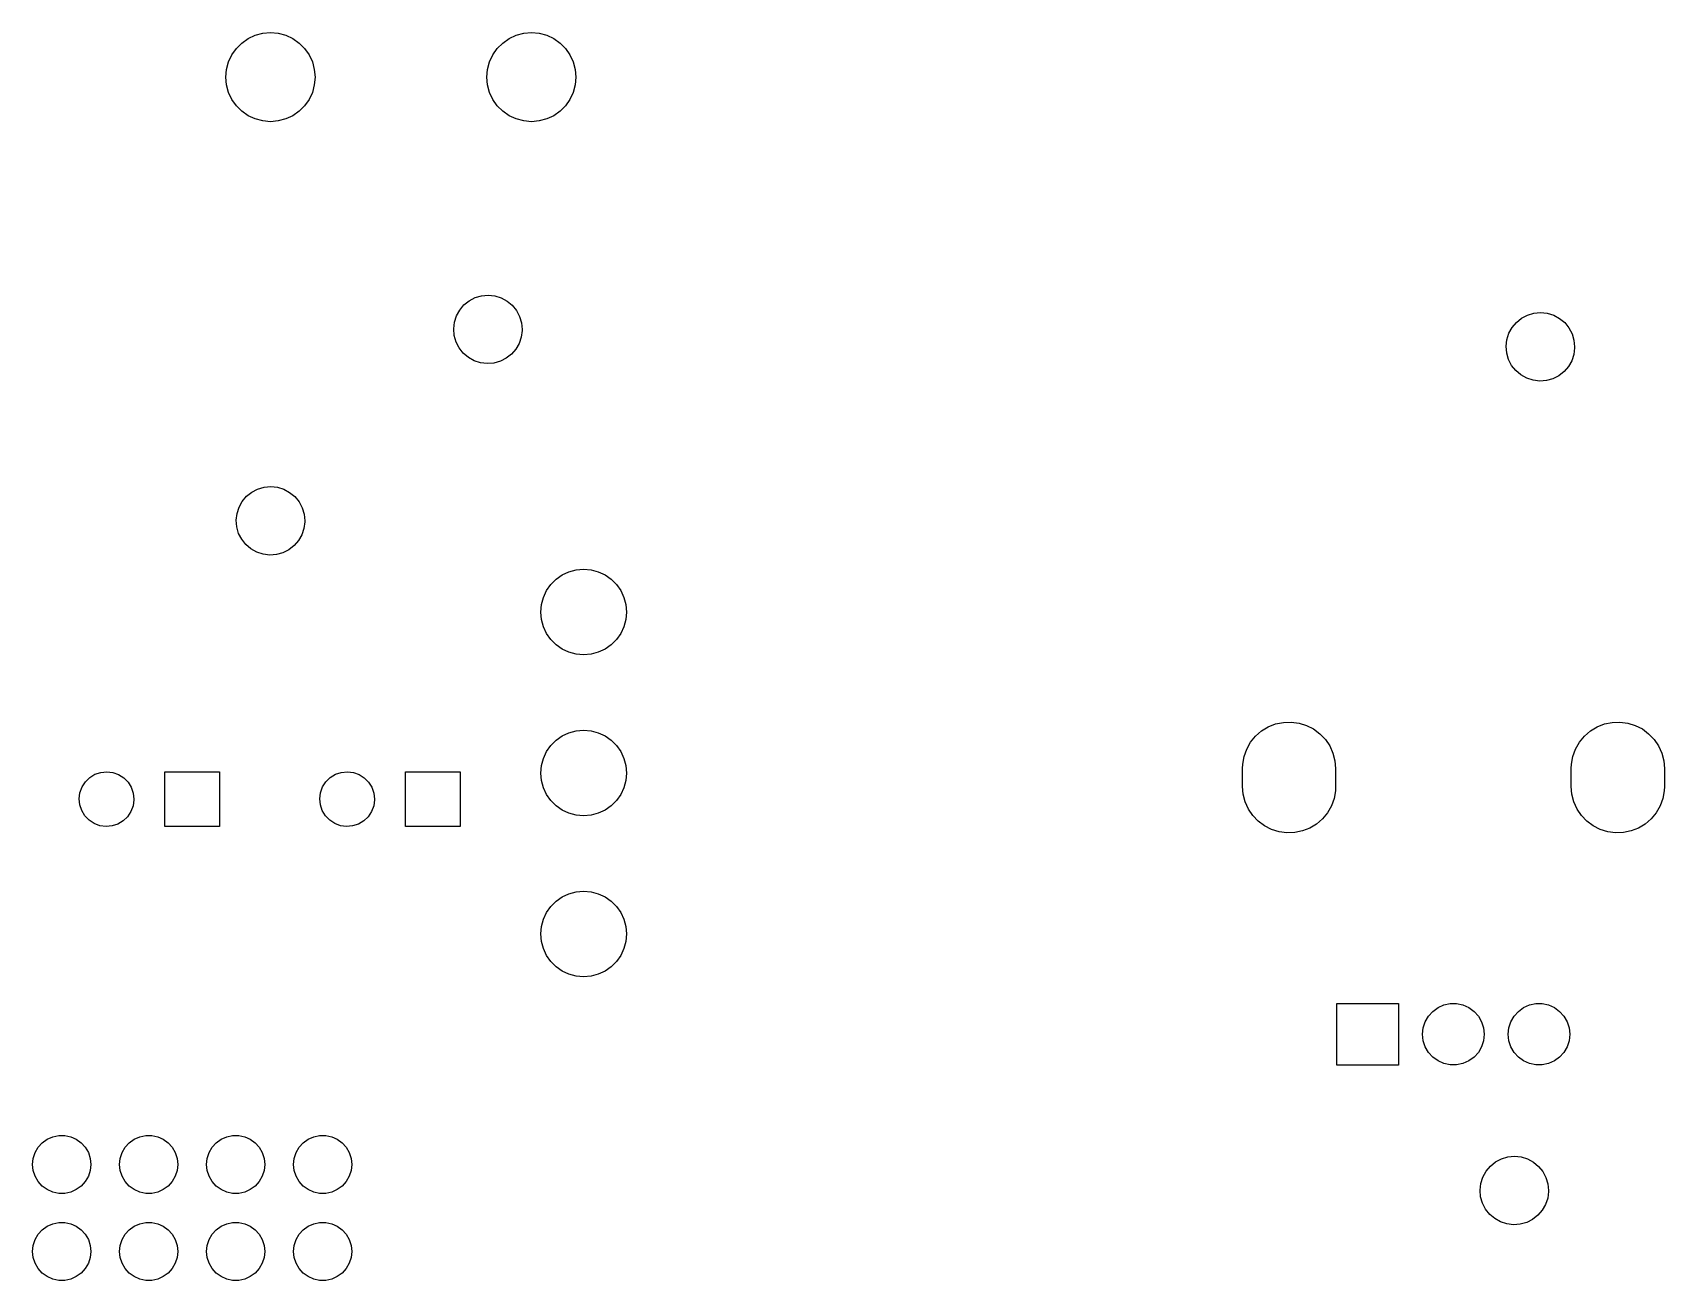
# Model space of a CAD drawing. Extents: x 57 to 241, y -129 to -56.
# Drawn here: x 193.46 to 241.11, y -129.12 to -92.68 of the extents above; entities that cross this region are included whole.
import ezdxf

# ---------------------------------------------------------------- set-up
doc = ezdxf.new("R2010")
doc.units = 0
doc.layers.add('BLACK', color=7, linetype='CONTINUOUS')

msp = doc.modelspace()

# ---------------------------------------------------------------- linework, layer by layer
at = {"layer": 'BLACK', "linetype": 'CONTINUOUS'}
for p, q in [((199.57, -92.9841), (199.756, -92.8542)), ((199.756, -92.8542), (199.961, -92.7584)), ((199.961, -92.7584), (200.18, -92.6997)), ((200.18, -92.6997), (200.406, -92.68)), ((200.406, -92.68), (200.632, -92.6997)), ((200.632, -92.6997), (200.851, -92.7584)), ((200.851, -92.7584), (201.056, -92.8542)), ((201.056, -92.8542), (201.242, -92.9841)), ((207.19, -92.9841), (207.376, -92.8542)), ((207.376, -92.8542), (207.581, -92.7584)), ((207.581, -92.7584), (207.8, -92.6997)), ((207.8, -92.6997), (208.026, -92.68)), ((208.026, -92.68), (208.252, -92.6997)), ((208.252, -92.6997), (208.471, -92.7584)), ((208.471, -92.7584), (208.676, -92.8542)), ((208.676, -92.8542), (208.862, -92.9841)), ((199.184, -93.5354), (199.28, -93.33)), ((199.28, -93.33), (199.41, -93.1444)), ((199.41, -93.1444), (199.57, -92.9841)), ((201.242, -92.9841), (201.402, -93.1444)), ((201.402, -93.1444), (201.532, -93.33)), ((201.532, -93.33), (201.628, -93.5354)), ((206.804, -93.5354), (206.9, -93.33)), ((206.9, -93.33), (207.03, -93.1444)), ((207.03, -93.1444), (207.19, -92.9841)), ((208.862, -92.9841), (209.022, -93.1444)), ((209.022, -93.1444), (209.152, -93.33)), ((209.152, -93.33), (209.248, -93.5354)), ((199.106, -93.98), (199.126, -93.7543)), ((199.126, -93.7543), (199.184, -93.5354)), ((201.628, -93.5354), (201.686, -93.7543)), ((201.686, -93.7543), (201.706, -93.98)), ((206.726, -93.98), (206.746, -93.7543)), ((206.746, -93.7543), (206.804, -93.5354)), ((209.248, -93.5354), (209.306, -93.7543)), ((209.306, -93.7543), (209.326, -93.98)), ((199.126, -94.2057), (199.106, -93.98)), ((199.184, -94.4246), (199.126, -94.2057)), ((201.686, -94.2057), (201.628, -94.4246)), ((201.706, -93.98), (201.686, -94.2057)), ((206.746, -94.2057), (206.726, -93.98)), ((206.804, -94.4246), (206.746, -94.2057)), ((209.306, -94.2057), (209.248, -94.4246)), ((209.326, -93.98), (209.306, -94.2057)), ((199.28, -94.63), (199.184, -94.4246)), ((199.41, -94.8156), (199.28, -94.63)), ((199.57, -94.9759), (199.41, -94.8156)), ((201.402, -94.8156), (201.242, -94.9759)), ((201.532, -94.63), (201.402, -94.8156)), ((201.628, -94.4246), (201.532, -94.63)), ((206.9, -94.63), (206.804, -94.4246)), ((207.03, -94.8156), (206.9, -94.63)), ((207.19, -94.9759), (207.03, -94.8156)), ((209.022, -94.8156), (208.862, -94.9759)), ((209.152, -94.63), (209.022, -94.8156)), ((209.248, -94.4246), (209.152, -94.63)), ((199.756, -95.1058), (199.57, -94.9759)), ((199.961, -95.2016), (199.756, -95.1058)), ((200.18, -95.2602), (199.961, -95.2016)), ((200.406, -95.28), (200.18, -95.2602)), ((200.632, -95.2602), (200.406, -95.28)), ((200.851, -95.2016), (200.632, -95.2602)), ((201.056, -95.1058), (200.851, -95.2016)), ((201.242, -94.9759), (201.056, -95.1058)), ((207.376, -95.1058), (207.19, -94.9759)), ((207.581, -95.2016), (207.376, -95.1058)), ((207.8, -95.2602), (207.581, -95.2016)), ((208.026, -95.28), (207.8, -95.2602)), ((208.252, -95.2602), (208.026, -95.28)), ((208.471, -95.2016), (208.252, -95.2602)), ((208.676, -95.1058), (208.471, -95.2016)), ((208.862, -94.9759), (208.676, -95.1058)), ((206.056, -100.632), (206.208, -100.509)), ((206.208, -100.509), (206.381, -100.419)), ((206.381, -100.419), (206.569, -100.364)), ((206.569, -100.364), (206.763, -100.346)), ((206.763, -100.346), (206.957, -100.366)), ((206.957, -100.366), (207.144, -100.424)), ((207.144, -100.424), (207.315, -100.517)), ((207.315, -100.517), (207.466, -100.641)), ((205.778, -101.138), (205.837, -100.952)), ((205.837, -100.952), (205.931, -100.781)), ((205.931, -100.781), (206.056, -100.632)), ((207.466, -100.641), (207.589, -100.793)), ((207.589, -100.793), (207.681, -100.965)), ((207.681, -100.965), (207.737, -101.152)), ((236.79, -101.14), (236.942, -101.017)), ((236.942, -101.017), (237.115, -100.927)), ((237.115, -100.927), (237.303, -100.872)), ((237.303, -100.872), (237.497, -100.854)), ((237.497, -100.854), (237.691, -100.874)), ((237.691, -100.874), (237.878, -100.932)), ((237.878, -100.932), (238.049, -101.025)), ((205.756, -101.332), (205.778, -101.138)), ((205.772, -101.527), (205.756, -101.332)), ((207.756, -101.374), (207.731, -101.568)), ((207.737, -101.152), (207.756, -101.346)), ((207.756, -101.346), (207.756, -101.374)), ((236.512, -101.646), (236.571, -101.46)), ((236.571, -101.46), (236.665, -101.289)), ((236.665, -101.289), (236.79, -101.14)), ((238.049, -101.025), (238.2, -101.149)), ((238.2, -101.149), (238.323, -101.301)), ((238.323, -101.301), (238.415, -101.473)), ((238.415, -101.473), (238.471, -101.66)), ((205.826, -101.714), (205.772, -101.527)), ((205.915, -101.888), (205.826, -101.714)), ((206.037, -102.041), (205.915, -101.888)), ((207.573, -101.922), (207.446, -102.07)), ((207.67, -101.753), (207.573, -101.922)), ((207.731, -101.568), (207.67, -101.753)), ((236.49, -101.84), (236.512, -101.646)), ((236.506, -102.035), (236.49, -101.84)), ((238.49, -101.882), (238.465, -102.076)), ((238.471, -101.66), (238.49, -101.854)), ((238.49, -101.854), (238.49, -101.882)), ((206.185, -102.167), (206.037, -102.041)), ((206.356, -102.262), (206.185, -102.167)), ((206.541, -102.323), (206.356, -102.262)), ((206.735, -102.346), (206.541, -102.323)), ((206.93, -102.331), (206.735, -102.346)), ((207.118, -102.278), (206.93, -102.331)), ((207.292, -102.19), (207.118, -102.278)), ((207.446, -102.07), (207.292, -102.19)), ((236.56, -102.222), (236.506, -102.035)), ((236.649, -102.396), (236.56, -102.222)), ((236.771, -102.549), (236.649, -102.396)), ((238.307, -102.43), (238.18, -102.578)), ((238.404, -102.261), (238.307, -102.43)), ((238.465, -102.076), (238.404, -102.261)), ((236.919, -102.675), (236.771, -102.549)), ((237.09, -102.77), (236.919, -102.675)), ((237.275, -102.831), (237.09, -102.77)), ((237.469, -102.854), (237.275, -102.831)), ((237.664, -102.839), (237.469, -102.854)), ((237.852, -102.786), (237.664, -102.839)), ((238.026, -102.698), (237.852, -102.786)), ((238.18, -102.578), (238.026, -102.698)), ((199.581, -106.369), (199.706, -106.22)), ((199.706, -106.22), (199.858, -106.097)), ((199.858, -106.097), (200.031, -106.007)), ((200.031, -106.007), (200.219, -105.952)), ((200.219, -105.952), (200.413, -105.934)), ((200.413, -105.934), (200.607, -105.954)), ((200.607, -105.954), (200.794, -106.012)), ((200.794, -106.012), (200.965, -106.105)), ((200.965, -106.105), (201.116, -106.229)), ((201.116, -106.229), (201.239, -106.381)), ((199.406, -106.92), (199.428, -106.726)), ((199.428, -106.726), (199.487, -106.54)), ((199.487, -106.54), (199.581, -106.369)), ((201.239, -106.381), (201.331, -106.553)), ((201.331, -106.553), (201.387, -106.74)), ((199.422, -107.115), (199.406, -106.92)), ((199.476, -107.302), (199.422, -107.115)), ((201.381, -107.156), (201.32, -107.341)), ((201.406, -106.962), (201.381, -107.156)), ((201.387, -106.74), (201.406, -106.934)), ((201.406, -106.934), (201.406, -106.962)), ((199.565, -107.476), (199.476, -107.302)), ((199.687, -107.629), (199.565, -107.476)), ((199.835, -107.755), (199.687, -107.629)), ((201.096, -107.658), (200.942, -107.778)), ((201.223, -107.51), (201.096, -107.658)), ((201.32, -107.341), (201.223, -107.51)), ((200.006, -107.85), (199.835, -107.755)), ((200.191, -107.911), (200.006, -107.85)), ((200.385, -107.934), (200.191, -107.911)), ((200.58, -107.919), (200.385, -107.934)), ((200.768, -107.866), (200.58, -107.919)), ((200.942, -107.778), (200.768, -107.866)), ((208.592, -108.797), (208.747, -108.642)), ((208.747, -108.642), (208.925, -108.517)), ((208.925, -108.517), (209.122, -108.425)), ((209.122, -108.425), (209.333, -108.369)), ((209.333, -108.369), (209.55, -108.35)), ((209.55, -108.35), (209.767, -108.369)), ((209.767, -108.369), (209.978, -108.425)), ((209.978, -108.425), (210.175, -108.517)), ((210.175, -108.517), (210.353, -108.642)), ((210.353, -108.642), (210.508, -108.797)), ((208.375, -109.172), (208.467, -108.975)), ((208.467, -108.975), (208.592, -108.797)), ((210.508, -108.797), (210.633, -108.975)), ((210.633, -108.975), (210.725, -109.172)), ((208.3, -109.6), (208.319, -109.383)), ((208.319, -109.383), (208.375, -109.172)), ((210.725, -109.172), (210.781, -109.383)), ((210.781, -109.383), (210.8, -109.6)), ((208.319, -109.817), (208.3, -109.6)), ((208.375, -110.028), (208.319, -109.817)), ((208.467, -110.225), (208.375, -110.028)), ((210.725, -110.028), (210.633, -110.225)), ((210.781, -109.817), (210.725, -110.028)), ((210.8, -109.6), (210.781, -109.817)), ((208.592, -110.403), (208.467, -110.225)), ((208.747, -110.558), (208.592, -110.403)), ((210.508, -110.403), (210.353, -110.558)), ((210.633, -110.225), (210.508, -110.403)), ((208.925, -110.683), (208.747, -110.558)), ((209.122, -110.775), (208.925, -110.683)), ((209.333, -110.831), (209.122, -110.775)), ((209.55, -110.85), (209.333, -110.831)), ((209.767, -110.831), (209.55, -110.85)), ((209.978, -110.775), (209.767, -110.831)), ((210.175, -110.683), (209.978, -110.775)), ((210.353, -110.558), (210.175, -110.683)), ((229.545, -112.952), (229.759, -112.867)), ((229.759, -112.867), (229.984, -112.82)), ((229.984, -112.82), (230.214, -112.812)), ((230.214, -112.812), (230.442, -112.842)), ((230.442, -112.842), (230.662, -112.91)), ((230.662, -112.91), (230.867, -113.014)), ((239.145, -112.952), (239.359, -112.867)), ((239.359, -112.867), (239.584, -112.82)), ((239.584, -112.82), (239.814, -112.812)), ((239.814, -112.812), (240.042, -112.842)), ((240.042, -112.842), (240.262, -112.91)), ((240.262, -112.91), (240.467, -113.014)), ((208.592, -113.497), (208.747, -113.342)), ((208.747, -113.342), (208.925, -113.217)), ((208.925, -113.217), (209.122, -113.125)), ((209.122, -113.125), (209.333, -113.069)), ((209.333, -113.069), (209.55, -113.05)), ((209.55, -113.05), (209.767, -113.069)), ((209.767, -113.069), (209.978, -113.125)), ((209.978, -113.125), (210.175, -113.217)), ((210.175, -113.217), (210.353, -113.342)), ((210.353, -113.342), (210.508, -113.497)), ((228.915, -113.6), (229.029, -113.4)), ((229.029, -113.4), (229.175, -113.222)), ((229.175, -113.222), (229.349, -113.071)), ((229.349, -113.071), (229.545, -112.952)), ((230.867, -113.014), (231.051, -113.151)), ((231.051, -113.151), (231.21, -113.318)), ((231.21, -113.318), (231.338, -113.509)), ((238.515, -113.6), (238.629, -113.4)), ((238.629, -113.4), (238.775, -113.222)), ((238.775, -113.222), (238.949, -113.071)), ((238.949, -113.071), (239.145, -112.952)), ((240.467, -113.014), (240.651, -113.151)), ((240.651, -113.151), (240.81, -113.318)), ((240.81, -113.318), (240.938, -113.509)), ((208.319, -114.083), (208.375, -113.872)), ((208.375, -113.872), (208.467, -113.675)), ((208.467, -113.675), (208.592, -113.497)), ((210.508, -113.497), (210.633, -113.675)), ((210.633, -113.675), (210.725, -113.872)), ((210.725, -113.872), (210.781, -114.083)), ((228.796, -114.042), (228.837, -113.816)), ((228.837, -113.816), (228.915, -113.6)), ((231.338, -113.509), (231.433, -113.718)), ((231.433, -113.718), (231.491, -113.941)), ((238.396, -114.042), (238.437, -113.816)), ((238.437, -113.816), (238.515, -113.6)), ((240.938, -113.509), (241.033, -113.718)), ((241.033, -113.718), (241.091, -113.941)), ((195.127, -114.432), (195.279, -114.338)), ((195.279, -114.338), (195.448, -114.281)), ((195.448, -114.281), (195.626, -114.262)), ((195.626, -114.262), (195.803, -114.283)), ((195.803, -114.283), (195.971, -114.343)), ((195.971, -114.343), (196.121, -114.439)), ((197.32, -115.862), (197.32, -114.262)), ((197.32, -114.262), (198.92, -114.262)), ((198.92, -114.262), (198.92, -115.862)), ((202.152, -114.432), (202.304, -114.338)), ((202.304, -114.338), (202.473, -114.281)), ((202.473, -114.281), (202.65, -114.262)), ((202.65, -114.262), (202.827, -114.283)), ((202.827, -114.283), (202.995, -114.343)), ((202.995, -114.343), (203.146, -114.439)), ((204.344, -115.862), (204.344, -114.262)), ((204.344, -114.262), (205.944, -114.262)), ((205.944, -114.262), (205.944, -115.862)), ((208.3, -114.3), (208.319, -114.083)), ((208.319, -114.517), (208.3, -114.3)), ((210.781, -114.083), (210.8, -114.3)), ((210.8, -114.3), (210.781, -114.517)), ((228.79, -114.17), (228.796, -114.042)), ((228.79, -114.69), (228.79, -114.17)), ((231.491, -113.941), (231.51, -114.17)), ((231.51, -114.17), (231.51, -114.69)), ((238.39, -114.17), (238.396, -114.042)), ((238.39, -114.69), (238.39, -114.17)), ((241.091, -113.941), (241.11, -114.17)), ((241.11, -114.17), (241.11, -114.69)), ((194.842, -114.874), (194.903, -114.706)), ((194.903, -114.706), (195, -114.556)), ((195, -114.556), (195.127, -114.432)), ((196.121, -114.439), (196.247, -114.565)), ((196.247, -114.565), (196.341, -114.716)), ((196.341, -114.716), (196.4, -114.885)), ((201.867, -114.874), (201.928, -114.706)), ((201.928, -114.706), (202.024, -114.556)), ((202.024, -114.556), (202.152, -114.432)), ((203.146, -114.439), (203.271, -114.565)), ((203.271, -114.565), (203.366, -114.716)), ((203.366, -114.716), (203.424, -114.885)), ((208.375, -114.728), (208.319, -114.517)), ((208.467, -114.925), (208.375, -114.728)), ((210.725, -114.728), (210.633, -114.925)), ((210.781, -114.517), (210.725, -114.728)), ((228.809, -114.919), (228.79, -114.69)), ((231.504, -114.818), (231.463, -115.044)), ((231.51, -114.69), (231.504, -114.818)), ((238.409, -114.919), (238.39, -114.69)), ((241.104, -114.818), (241.063, -115.044)), ((241.11, -114.69), (241.104, -114.818)), ((194.82, -115.051), (194.842, -114.874)), ((194.837, -115.228), (194.82, -115.051)), ((194.894, -115.398), (194.837, -115.228)), ((196.395, -115.261), (196.332, -115.428)), ((196.42, -115.084), (196.395, -115.261)), ((196.4, -114.885), (196.42, -115.062)), ((196.42, -115.062), (196.42, -115.084)), ((201.844, -115.051), (201.867, -114.874)), ((201.862, -115.228), (201.844, -115.051)), ((201.918, -115.398), (201.862, -115.228)), ((203.419, -115.261), (203.356, -115.428)), ((203.444, -115.084), (203.419, -115.261)), ((203.424, -114.885), (203.444, -115.062)), ((203.444, -115.062), (203.444, -115.084)), ((208.592, -115.103), (208.467, -114.925)), ((208.747, -115.258), (208.592, -115.103)), ((208.925, -115.383), (208.747, -115.258)), ((210.353, -115.258), (210.175, -115.383)), ((210.508, -115.103), (210.353, -115.258)), ((210.633, -114.925), (210.508, -115.103)), ((228.867, -115.142), (228.809, -114.919)), ((228.962, -115.351), (228.867, -115.142)), ((231.385, -115.26), (231.271, -115.46)), ((231.463, -115.044), (231.385, -115.26)), ((238.467, -115.142), (238.409, -114.919)), ((238.562, -115.351), (238.467, -115.142)), ((240.985, -115.26), (240.871, -115.46)), ((241.063, -115.044), (240.985, -115.26)), ((194.986, -115.55), (194.894, -115.398)), ((195.11, -115.678), (194.986, -115.55)), ((195.259, -115.776), (195.11, -115.678)), ((195.426, -115.838), (195.259, -115.776)), ((196.104, -115.699), (195.95, -115.791)), ((196.233, -115.576), (196.104, -115.699)), ((196.332, -115.428), (196.233, -115.576)), ((202.011, -115.55), (201.918, -115.398)), ((202.134, -115.678), (202.011, -115.55)), ((202.284, -115.776), (202.134, -115.678)), ((202.451, -115.838), (202.284, -115.776)), ((203.128, -115.699), (202.975, -115.791)), ((203.257, -115.576), (203.128, -115.699)), ((203.356, -115.428), (203.257, -115.576)), ((209.122, -115.475), (208.925, -115.383)), ((209.333, -115.531), (209.122, -115.475)), ((209.55, -115.55), (209.333, -115.531)), ((209.767, -115.531), (209.55, -115.55)), ((209.978, -115.475), (209.767, -115.531)), ((210.175, -115.383), (209.978, -115.475)), ((229.09, -115.542), (228.962, -115.351)), ((229.249, -115.709), (229.09, -115.542)), ((229.433, -115.846), (229.249, -115.709)), ((230.951, -115.789), (230.755, -115.908)), ((231.125, -115.638), (230.951, -115.789)), ((231.271, -115.46), (231.125, -115.638)), ((238.69, -115.542), (238.562, -115.351)), ((238.849, -115.709), (238.69, -115.542)), ((239.033, -115.846), (238.849, -115.709)), ((240.551, -115.789), (240.355, -115.908)), ((240.725, -115.638), (240.551, -115.789)), ((240.871, -115.46), (240.725, -115.638)), ((195.603, -115.862), (195.426, -115.838)), ((195.781, -115.846), (195.603, -115.862)), ((195.95, -115.791), (195.781, -115.846)), ((198.92, -115.862), (197.32, -115.862)), ((202.628, -115.862), (202.451, -115.838)), ((202.805, -115.846), (202.628, -115.862)), ((202.975, -115.791), (202.805, -115.846)), ((205.944, -115.862), (204.344, -115.862)), ((229.638, -115.95), (229.433, -115.846)), ((229.858, -116.018), (229.638, -115.95)), ((230.086, -116.048), (229.858, -116.018)), ((230.316, -116.04), (230.086, -116.048)), ((230.541, -115.993), (230.316, -116.04)), ((230.755, -115.908), (230.541, -115.993)), ((239.238, -115.95), (239.033, -115.846)), ((239.458, -116.018), (239.238, -115.95)), ((239.686, -116.048), (239.458, -116.018)), ((239.916, -116.04), (239.686, -116.048)), ((240.141, -115.993), (239.916, -116.04)), ((240.355, -115.908), (240.141, -115.993)), ((208.592, -118.197), (208.747, -118.042)), ((208.747, -118.042), (208.925, -117.917)), ((208.925, -117.917), (209.122, -117.825)), ((209.122, -117.825), (209.333, -117.769)), ((209.333, -117.769), (209.55, -117.75)), ((209.55, -117.75), (209.767, -117.769)), ((209.767, -117.769), (209.978, -117.825)), ((209.978, -117.825), (210.175, -117.917)), ((210.175, -117.917), (210.353, -118.042)), ((210.353, -118.042), (210.508, -118.197)), ((208.319, -118.783), (208.375, -118.572)), ((208.375, -118.572), (208.467, -118.375)), ((208.467, -118.375), (208.592, -118.197)), ((210.508, -118.197), (210.633, -118.375)), ((210.633, -118.375), (210.725, -118.572)), ((210.725, -118.572), (210.781, -118.783)), ((208.3, -119), (208.319, -118.783)), ((208.319, -119.217), (208.3, -119)), ((210.781, -118.783), (210.8, -119)), ((210.8, -119), (210.781, -119.217)), ((208.375, -119.428), (208.319, -119.217)), ((208.467, -119.625), (208.375, -119.428)), ((210.725, -119.428), (210.633, -119.625)), ((210.781, -119.217), (210.725, -119.428)), ((208.592, -119.803), (208.467, -119.625)), ((208.747, -119.958), (208.592, -119.803)), ((208.925, -120.083), (208.747, -119.958)), ((210.353, -119.958), (210.175, -120.083)), ((210.508, -119.803), (210.353, -119.958)), ((210.633, -119.625), (210.508, -119.803)), ((209.122, -120.175), (208.925, -120.083)), ((209.333, -120.231), (209.122, -120.175)), ((209.55, -120.25), (209.333, -120.231)), ((209.767, -120.231), (209.55, -120.25)), ((209.978, -120.175), (209.767, -120.231)), ((210.175, -120.083), (209.978, -120.175)), ((231.55, -122.83), (231.55, -121.03)), ((231.55, -121.03), (233.35, -121.03)), ((233.35, -121.03), (233.35, -122.83)), ((234.128, -121.564), (234.222, -121.401)), ((234.222, -121.401), (234.348, -121.261)), ((234.348, -121.261), (234.5, -121.151)), ((234.5, -121.151), (234.672, -121.074)), ((234.672, -121.074), (234.856, -121.035)), ((234.856, -121.035), (235.044, -121.035)), ((235.044, -121.035), (235.228, -121.074)), ((235.228, -121.074), (235.4, -121.151)), ((235.4, -121.151), (235.552, -121.261)), ((235.552, -121.261), (235.678, -121.401)), ((235.678, -121.401), (235.772, -121.564)), ((236.628, -121.564), (236.722, -121.401)), ((236.722, -121.401), (236.848, -121.261)), ((236.848, -121.261), (237, -121.151)), ((237, -121.151), (237.172, -121.074)), ((237.172, -121.074), (237.356, -121.035)), ((237.356, -121.035), (237.544, -121.035)), ((237.544, -121.035), (237.728, -121.074)), ((237.728, -121.074), (237.9, -121.151)), ((237.9, -121.151), (238.052, -121.261)), ((238.052, -121.261), (238.178, -121.401)), ((238.178, -121.401), (238.272, -121.564)), ((234.05, -121.93), (234.07, -121.743)), ((234.07, -122.117), (234.05, -121.93)), ((234.07, -121.743), (234.128, -121.564)), ((235.772, -121.564), (235.83, -121.743)), ((235.83, -121.743), (235.85, -121.93)), ((235.85, -121.93), (235.83, -122.117)), ((236.55, -121.93), (236.57, -121.743)), ((236.57, -122.117), (236.55, -121.93)), ((236.57, -121.743), (236.628, -121.564)), ((238.272, -121.564), (238.33, -121.743)), ((238.33, -121.743), (238.35, -121.93)), ((238.35, -121.93), (238.33, -122.117)), ((234.128, -122.296), (234.07, -122.117)), ((234.222, -122.459), (234.128, -122.296)), ((234.348, -122.599), (234.222, -122.459)), ((235.678, -122.459), (235.552, -122.599)), ((235.772, -122.296), (235.678, -122.459)), ((235.83, -122.117), (235.772, -122.296)), ((236.628, -122.296), (236.57, -122.117)), ((236.722, -122.459), (236.628, -122.296)), ((236.848, -122.599), (236.722, -122.459)), ((238.178, -122.459), (238.052, -122.599)), ((238.272, -122.296), (238.178, -122.459)), ((238.33, -122.117), (238.272, -122.296)), ((233.35, -122.83), (231.55, -122.83)), ((234.5, -122.709), (234.348, -122.599)), ((234.672, -122.786), (234.5, -122.709)), ((234.856, -122.825), (234.672, -122.786)), ((235.044, -122.825), (234.856, -122.825)), ((235.228, -122.786), (235.044, -122.825)), ((235.4, -122.709), (235.228, -122.786)), ((235.552, -122.599), (235.4, -122.709)), ((237, -122.709), (236.848, -122.599)), ((237.172, -122.786), (237, -122.709)), ((237.356, -122.825), (237.172, -122.786)), ((237.544, -122.825), (237.356, -122.825)), ((237.728, -122.786), (237.544, -122.825)), ((237.9, -122.709), (237.728, -122.786)), ((238.052, -122.599), (237.9, -122.709)), ((193.533, -125.384), (193.622, -125.23)), ((193.622, -125.23), (193.741, -125.098)), ((193.741, -125.098), (193.885, -124.994)), ((193.885, -124.994), (194.047, -124.922)), ((194.047, -124.922), (194.221, -124.885)), ((194.221, -124.885), (194.399, -124.885)), ((194.399, -124.885), (194.573, -124.922)), ((194.573, -124.922), (194.735, -124.994)), ((194.735, -124.994), (194.879, -125.098)), ((194.879, -125.098), (194.998, -125.23)), ((194.998, -125.23), (195.087, -125.384)), ((196.073, -125.384), (196.162, -125.23)), ((196.162, -125.23), (196.281, -125.098)), ((196.281, -125.098), (196.425, -124.994)), ((196.425, -124.994), (196.587, -124.922)), ((196.587, -124.922), (196.761, -124.885)), ((196.761, -124.885), (196.939, -124.885)), ((196.939, -124.885), (197.113, -124.922)), ((197.113, -124.922), (197.275, -124.994)), ((197.275, -124.994), (197.419, -125.098)), ((197.419, -125.098), (197.538, -125.23)), ((197.538, -125.23), (197.627, -125.384)), ((198.613, -125.384), (198.702, -125.23)), ((198.702, -125.23), (198.821, -125.098)), ((198.821, -125.098), (198.965, -124.994)), ((198.965, -124.994), (199.127, -124.922)), ((199.127, -124.922), (199.301, -124.885)), ((199.301, -124.885), (199.479, -124.885)), ((199.479, -124.885), (199.653, -124.922)), ((199.653, -124.922), (199.815, -124.994)), ((199.815, -124.994), (199.959, -125.098)), ((199.959, -125.098), (200.078, -125.23)), ((200.078, -125.23), (200.167, -125.384)), ((201.153, -125.384), (201.242, -125.23)), ((201.242, -125.23), (201.361, -125.098)), ((201.361, -125.098), (201.505, -124.994)), ((201.505, -124.994), (201.667, -124.922)), ((201.667, -124.922), (201.841, -124.885)), ((201.841, -124.885), (202.019, -124.885)), ((202.019, -124.885), (202.193, -124.922)), ((202.193, -124.922), (202.355, -124.994)), ((202.355, -124.994), (202.499, -125.098)), ((202.499, -125.098), (202.618, -125.23)), ((202.618, -125.23), (202.707, -125.384)), ((193.46, -125.73), (193.479, -125.553)), ((193.479, -125.907), (193.46, -125.73)), ((193.479, -125.553), (193.533, -125.384)), ((195.087, -125.384), (195.141, -125.553)), ((195.141, -125.553), (195.16, -125.73)), ((195.16, -125.73), (195.141, -125.907)), ((196, -125.73), (196.019, -125.553)), ((196.019, -125.907), (196, -125.73)), ((196.019, -125.553), (196.073, -125.384)), ((197.627, -125.384), (197.681, -125.553)), ((197.681, -125.553), (197.7, -125.73)), ((197.7, -125.73), (197.681, -125.907)), ((198.54, -125.73), (198.559, -125.553)), ((198.559, -125.907), (198.54, -125.73)), ((198.559, -125.553), (198.613, -125.384)), ((200.167, -125.384), (200.221, -125.553)), ((200.221, -125.553), (200.24, -125.73)), ((200.24, -125.73), (200.221, -125.907)), ((201.08, -125.73), (201.099, -125.553)), ((201.099, -125.907), (201.08, -125.73)), ((201.099, -125.553), (201.153, -125.384)), ((202.707, -125.384), (202.761, -125.553)), ((202.761, -125.553), (202.78, -125.73)), ((202.78, -125.73), (202.761, -125.907)), ((235.903, -125.927), (236.028, -125.778)), ((236.028, -125.778), (236.18, -125.655)), ((236.18, -125.655), (236.353, -125.565)), ((236.353, -125.565), (236.541, -125.51)), ((236.541, -125.51), (236.735, -125.492)), ((236.735, -125.492), (236.929, -125.512)), ((236.929, -125.512), (237.116, -125.57)), ((237.116, -125.57), (237.287, -125.663)), ((237.287, -125.663), (237.438, -125.787)), ((237.438, -125.787), (237.561, -125.939)), ((193.533, -126.076), (193.479, -125.907)), ((193.622, -126.23), (193.533, -126.076)), ((193.741, -126.362), (193.622, -126.23)), ((194.998, -126.23), (194.879, -126.362)), ((195.087, -126.076), (194.998, -126.23)), ((195.141, -125.907), (195.087, -126.076)), ((196.073, -126.076), (196.019, -125.907)), ((196.162, -126.23), (196.073, -126.076)), ((196.281, -126.362), (196.162, -126.23)), ((197.538, -126.23), (197.419, -126.362)), ((197.627, -126.076), (197.538, -126.23)), ((197.681, -125.907), (197.627, -126.076)), ((198.613, -126.076), (198.559, -125.907)), ((198.702, -126.23), (198.613, -126.076)), ((198.821, -126.362), (198.702, -126.23)), ((200.078, -126.23), (199.959, -126.362)), ((200.167, -126.076), (200.078, -126.23)), ((200.221, -125.907), (200.167, -126.076)), ((201.153, -126.076), (201.099, -125.907)), ((201.242, -126.23), (201.153, -126.076)), ((201.361, -126.362), (201.242, -126.23)), ((202.618, -126.23), (202.499, -126.362)), ((202.707, -126.076), (202.618, -126.23)), ((202.761, -125.907), (202.707, -126.076)), ((235.75, -126.284), (235.809, -126.098)), ((235.809, -126.098), (235.903, -125.927)), ((237.561, -125.939), (237.653, -126.111)), ((237.653, -126.111), (237.709, -126.298)), ((193.885, -126.466), (193.741, -126.362)), ((194.047, -126.538), (193.885, -126.466)), ((194.221, -126.575), (194.047, -126.538)), ((194.399, -126.575), (194.221, -126.575)), ((194.573, -126.538), (194.399, -126.575)), ((194.735, -126.466), (194.573, -126.538)), ((194.879, -126.362), (194.735, -126.466)), ((196.425, -126.466), (196.281, -126.362)), ((196.587, -126.538), (196.425, -126.466)), ((196.761, -126.575), (196.587, -126.538)), ((196.939, -126.575), (196.761, -126.575)), ((197.113, -126.538), (196.939, -126.575)), ((197.275, -126.466), (197.113, -126.538)), ((197.419, -126.362), (197.275, -126.466)), ((198.965, -126.466), (198.821, -126.362)), ((199.127, -126.538), (198.965, -126.466)), ((199.301, -126.575), (199.127, -126.538)), ((199.479, -126.575), (199.301, -126.575)), ((199.653, -126.538), (199.479, -126.575)), ((199.815, -126.466), (199.653, -126.538)), ((199.959, -126.362), (199.815, -126.466)), ((201.505, -126.466), (201.361, -126.362)), ((201.667, -126.538), (201.505, -126.466)), ((201.841, -126.575), (201.667, -126.538)), ((202.019, -126.575), (201.841, -126.575)), ((202.193, -126.538), (202.019, -126.575)), ((202.355, -126.466), (202.193, -126.538)), ((202.499, -126.362), (202.355, -126.466)), ((235.728, -126.478), (235.75, -126.284)), ((235.744, -126.673), (235.728, -126.478)), ((235.798, -126.86), (235.744, -126.673)), ((237.703, -126.714), (237.642, -126.899)), ((237.728, -126.52), (237.703, -126.714)), ((237.709, -126.298), (237.728, -126.492)), ((237.728, -126.492), (237.728, -126.52)), ((235.887, -127.034), (235.798, -126.86)), ((236.009, -127.187), (235.887, -127.034)), ((236.157, -127.313), (236.009, -127.187)), ((237.418, -127.216), (237.264, -127.336)), ((237.545, -127.068), (237.418, -127.216)), ((237.642, -126.899), (237.545, -127.068)), ((193.622, -127.77), (193.741, -127.638)), ((193.741, -127.638), (193.885, -127.534)), ((193.885, -127.534), (194.047, -127.462)), ((194.047, -127.462), (194.221, -127.425)), ((194.221, -127.425), (194.399, -127.425)), ((194.399, -127.425), (194.573, -127.462)), ((194.573, -127.462), (194.735, -127.534)), ((194.735, -127.534), (194.879, -127.638)), ((194.879, -127.638), (194.998, -127.77)), ((196.162, -127.77), (196.281, -127.638)), ((196.281, -127.638), (196.425, -127.534)), ((196.425, -127.534), (196.587, -127.462)), ((196.587, -127.462), (196.761, -127.425)), ((196.761, -127.425), (196.939, -127.425)), ((196.939, -127.425), (197.113, -127.462)), ((197.113, -127.462), (197.275, -127.534)), ((197.275, -127.534), (197.419, -127.638)), ((197.419, -127.638), (197.538, -127.77)), ((198.702, -127.77), (198.821, -127.638)), ((198.821, -127.638), (198.965, -127.534)), ((198.965, -127.534), (199.127, -127.462)), ((199.127, -127.462), (199.301, -127.425)), ((199.301, -127.425), (199.479, -127.425)), ((199.479, -127.425), (199.653, -127.462)), ((199.653, -127.462), (199.815, -127.534)), ((199.815, -127.534), (199.959, -127.638)), ((199.959, -127.638), (200.078, -127.77)), ((201.242, -127.77), (201.361, -127.638)), ((201.361, -127.638), (201.505, -127.534)), ((201.505, -127.534), (201.667, -127.462)), ((201.667, -127.462), (201.841, -127.425)), ((201.841, -127.425), (202.019, -127.425)), ((202.019, -127.425), (202.193, -127.462)), ((202.193, -127.462), (202.355, -127.534)), ((202.355, -127.534), (202.499, -127.638)), ((202.499, -127.638), (202.618, -127.77)), ((236.328, -127.408), (236.157, -127.313)), ((236.513, -127.469), (236.328, -127.408)), ((236.707, -127.492), (236.513, -127.469)), ((236.902, -127.477), (236.707, -127.492)), ((237.09, -127.424), (236.902, -127.477)), ((237.264, -127.336), (237.09, -127.424)), ((193.46, -128.27), (193.479, -128.093)), ((193.479, -128.093), (193.533, -127.924)), ((193.533, -127.924), (193.622, -127.77)), ((194.998, -127.77), (195.087, -127.924)), ((195.087, -127.924), (195.141, -128.093)), ((195.141, -128.093), (195.16, -128.27)), ((196, -128.27), (196.019, -128.093)), ((196.019, -128.093), (196.073, -127.924)), ((196.073, -127.924), (196.162, -127.77)), ((197.538, -127.77), (197.627, -127.924)), ((197.627, -127.924), (197.681, -128.093)), ((197.681, -128.093), (197.7, -128.27)), ((198.54, -128.27), (198.559, -128.093)), ((198.559, -128.093), (198.613, -127.924)), ((198.613, -127.924), (198.702, -127.77)), ((200.078, -127.77), (200.167, -127.924)), ((200.167, -127.924), (200.221, -128.093)), ((200.221, -128.093), (200.24, -128.27)), ((201.08, -128.27), (201.099, -128.093)), ((201.099, -128.093), (201.153, -127.924)), ((201.153, -127.924), (201.242, -127.77)), ((202.618, -127.77), (202.707, -127.924)), ((202.707, -127.924), (202.761, -128.093)), ((202.761, -128.093), (202.78, -128.27)), ((193.479, -128.447), (193.46, -128.27)), ((193.533, -128.616), (193.479, -128.447)), ((193.622, -128.77), (193.533, -128.616)), ((195.087, -128.616), (194.998, -128.77)), ((195.141, -128.447), (195.087, -128.616)), ((195.16, -128.27), (195.141, -128.447)), ((196.019, -128.447), (196, -128.27)), ((196.073, -128.616), (196.019, -128.447)), ((196.162, -128.77), (196.073, -128.616)), ((197.627, -128.616), (197.538, -128.77)), ((197.681, -128.447), (197.627, -128.616)), ((197.7, -128.27), (197.681, -128.447)), ((198.559, -128.447), (198.54, -128.27)), ((198.613, -128.616), (198.559, -128.447)), ((198.702, -128.77), (198.613, -128.616)), ((200.167, -128.616), (200.078, -128.77)), ((200.221, -128.447), (200.167, -128.616)), ((200.24, -128.27), (200.221, -128.447)), ((201.099, -128.447), (201.08, -128.27)), ((201.153, -128.616), (201.099, -128.447)), ((201.242, -128.77), (201.153, -128.616)), ((202.707, -128.616), (202.618, -128.77)), ((202.761, -128.447), (202.707, -128.616)), ((202.78, -128.27), (202.761, -128.447)), ((193.741, -128.902), (193.622, -128.77)), ((193.885, -129.006), (193.741, -128.902)), ((194.047, -129.078), (193.885, -129.006)), ((194.221, -129.115), (194.047, -129.078)), ((194.399, -129.115), (194.221, -129.115)), ((194.573, -129.078), (194.399, -129.115)), ((194.735, -129.006), (194.573, -129.078)), ((194.879, -128.902), (194.735, -129.006)), ((194.998, -128.77), (194.879, -128.902)), ((196.281, -128.902), (196.162, -128.77)), ((196.425, -129.006), (196.281, -128.902)), ((196.587, -129.078), (196.425, -129.006)), ((196.761, -129.115), (196.587, -129.078)), ((196.939, -129.115), (196.761, -129.115)), ((197.113, -129.078), (196.939, -129.115)), ((197.275, -129.006), (197.113, -129.078)), ((197.419, -128.902), (197.275, -129.006)), ((197.538, -128.77), (197.419, -128.902)), ((198.821, -128.902), (198.702, -128.77)), ((198.965, -129.006), (198.821, -128.902)), ((199.127, -129.078), (198.965, -129.006)), ((199.301, -129.115), (199.127, -129.078)), ((199.479, -129.115), (199.301, -129.115)), ((199.653, -129.078), (199.479, -129.115)), ((199.815, -129.006), (199.653, -129.078)), ((199.959, -128.902), (199.815, -129.006)), ((200.078, -128.77), (199.959, -128.902)), ((201.361, -128.902), (201.242, -128.77)), ((201.505, -129.006), (201.361, -128.902)), ((201.667, -129.078), (201.505, -129.006)), ((201.841, -129.115), (201.667, -129.078)), ((202.019, -129.115), (201.841, -129.115)), ((202.193, -129.078), (202.019, -129.115)), ((202.355, -129.006), (202.193, -129.078)), ((202.499, -128.902), (202.355, -129.006)), ((202.618, -128.77), (202.499, -128.902))]:
    msp.add_line(p, q, dxfattribs=at)

doc.saveas('drawing.dxf')
